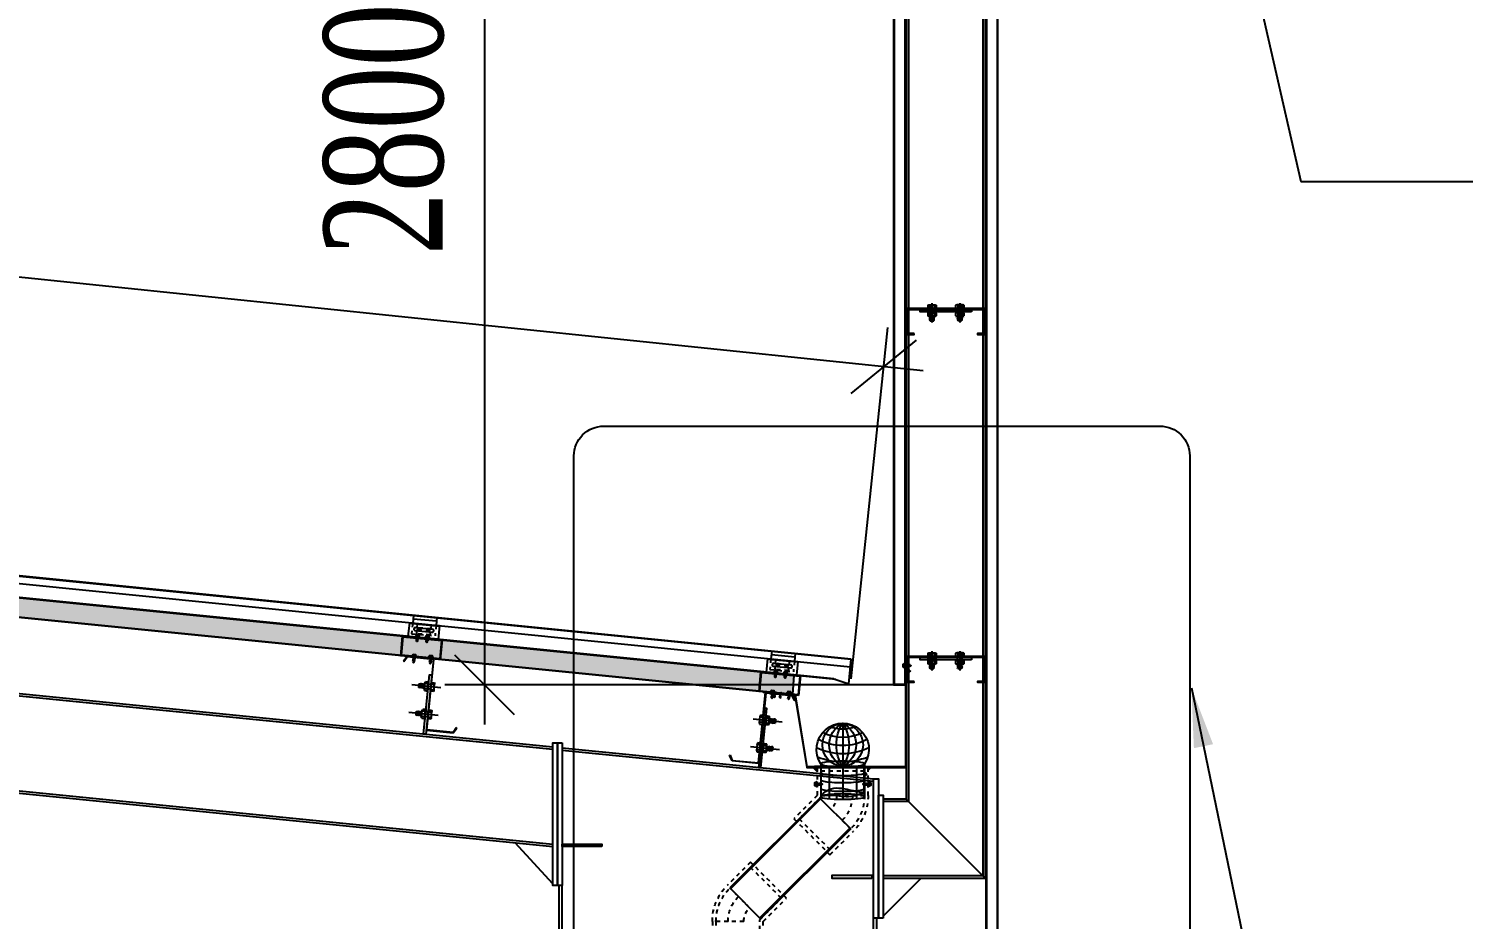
# Model space of a CAD drawing. Header units: inches. Extents: x 340055 to 349452, y -34649 to -30845.
# Drawn here: x 348032.66 to 348068.79, y -31885.97 to -31863.52 of the extents above; entities that cross this region are included whole.
import ezdxf

# ---------------------------------------------------------------- set-up
doc = ezdxf.new("R2010")
doc.units = ezdxf.units.IN
doc.header["$MEASUREMENT"] = 0
for name, pattern in [('CENTER2', [28.575, 19.05, -3.175, 3.175, -3.175]), ('DASHED2', [9.525, 6.35, -3.175]), ('HIDDEN2', [4.7625, 3.175, -1.5875])]:
    doc.linetypes.add(name, pattern=pattern)
for name, color, linetype in [('2', 2, 'Continuous'), ('251', 251, 'Continuous'), ('2NET-VE', 8, 'Continuous'), ('3', 3, 'Continuous'), ('5', 5, 'Continuous'), ('7', 7, 'Continuous'), ('8', 8, 'Continuous'), ('DASHED', 8, 'DASHED2'), ('DIM', 8, 'Continuous'), ('flashing', 6, 'Continuous'), ('GIANG', 1, 'Continuous'), ('ROOF W750S', 3, 'Continuous'), ('ROOFING', 4, 'Continuous'), ('STRUCTURE', 1, 'Continuous')]:
    doc.layers.add(name, color=color, linetype=linetype)
doc.styles.add('ST1', font='times.ttf', dxfattribs={"width": 0.7})
doc.styles.add('ST1H', font='vnshxh.shx', dxfattribs={"width": 0.7})
doc.dimstyles.new('100', dxfattribs={"dimtxt": 3, "dimasz": 1.5, "dimexe": 1, "dimexo": 0, "dimgap": 1, "dimtad": 1, "dimdec": 0, "dimlfac": 100, "dimzin": 0, "dimdsep": 46, "dimtxsty": 'ST1', "dimblk": 'OBLIQUE', "dimcen": 1, "dimdle": 1, "dimclrd": 8, "dimclre": 8, "dimclrt": 3, "dimadec": 0, "dimazin": 0, "dimtfac": 1, "dimtdec": 0, "dimtix": 1, "dimtmove": 1, "dimatfit": 3, "dimfxl": 0, "dimtolj": 1, "dimtzin": 0, "dimlwd": -1, "dimlwe": -1, "dimarcsym": 0})
doc.dimstyles.new('3', dxfattribs={"dimtxt": 3.5, "dimasz": 1.8, "dimexe": 1, "dimexo": 0, "dimgap": 1, "dimtad": 1, "dimdec": 0, "dimlfac": 3, "dimzin": 0, "dimdsep": 46, "dimtxsty": 'ST1H', "dimblk": 'OBLIQUE', "dimcen": 1, "dimdle": 1, "dimclrd": 8, "dimclre": 8, "dimclrt": 3, "dimadec": 0, "dimazin": 0, "dimtfac": 1, "dimtdec": 0, "dimtix": 1, "dimtofl": 0, "dimtmove": 1, "dimatfit": 3, "dimfxl": 0, "dimtolj": 1, "dimtzin": 0, "dimlwd": -1, "dimlwe": -1, "dimarcsym": 0})

# ---------------------------------------------------------------- blocks, each defined once
blk = doc.blocks.new('*U82')
at = {"layer": '2NET-VE', "ltscale": 0.5}
for p, q in [((0, 8.3), (9.5, 8.3)), ((22.9, 7.4), (22.9, 7.4)), ((0, -8.3), (9.5, -8.3)), ((22.9, -7.4), (22.9, -7.4))]:
    blk.add_line(p, q, dxfattribs=at)
at = {"layer": '7', "linetype": 'Continuous'}
for p, q in [((21.9, 6.4), (23.1, 7.7)), ((22.3, -6.4), (23.8, 6.4)), ((23.1, 7.7), (23.8, 6.4)), ((23.8, 6.4), (25.1, 7.7)), ((24.3, -6.4), (25.8, 6.4)), ((25.1, 7.7), (25.8, 6.4)), ((25.8, 6.4), (27, 7.7)), ((26.2, -6.4), (27.7, 6.4)), ((27, 7.7), (27.7, 6.4)), ((27.7, 6.4), (28.9, 7.7)), ((28.1, -6.4), (29.6, 6.4)), ((28.9, 7.7), (29.6, 6.4)), ((29.6, 6.4), (30.9, 7.7)), ((30.1, -6.4), (31.6, 6.4)), ((30.1, -6.4), (31.6, 6.4)), ((30.9, 7.7), (31.6, 6.4)), ((31.6, 6.4), (32.8, 7.7)), ((32, -6.4), (33.5, 6.4)), ((32.8, 7.7), (33.5, 6.4)), ((33.5, 6.4), (34.7, 7.7)), ((33.9, -6.4), (35.4, 6.4)), ((33.9, -6.4), (35.4, 6.4)), ((33.9, -6.4), (35.4, 6.4)), ((34.7, 7.7), (35.4, 6.4)), ((35.4, 6.4), (36.7, 7.7)), ((35.9, -6.4), (37.4, 6.4)), ((36.7, 7.7), (37.4, 6.4)), ((41.9, 6.4), (37.4, 6.4)), ((41.9, 6.4), (41.9, -6.4)), ((22.1, -6.4), (21.7, -6.4)), ((22.3, -6.4), (21.9, -6.4)), ((22.3, -6.4), (23.1, -7.7)), ((23.1, -7.7), (24.3, -6.4)), ((24.3, -6.4), (25, -7.7)), ((25, -7.7), (26.2, -6.4)), ((26.2, -6.4), (26.9, -7.7)), ((26.9, -7.7), (28.1, -6.4)), ((28.1, -6.4), (28.9, -7.7)), ((28.9, -7.7), (30.1, -6.4)), ((30.1, -6.4), (30.8, -7.7)), ((30.8, -7.7), (32, -6.4)), ((32, -6.4), (32.7, -7.7)), ((32.7, -7.7), (33.9, -6.4)), ((33.9, -6.4), (34.7, -7.7)), ((34.7, -7.7), (35.9, -6.4)), ((35.9, -6.4), (41.9, -6.4))]:
    blk.add_line(p, q, dxfattribs=at)
at = {"layer": '8', "linetype": 'Continuous'}
for p, q in [((-10.2, 8.8), (-10.2, 11.9)), ((-10.2, -11.9), (-10.2, 11.9)), ((-0.9, 14.9), (-9.3, 14.9)), ((-1.4, 8.8), (-8.9, 8.8)), ((0, 8.8), (0, 11.9)), ((0, -11.9), (0, 11.9)), ((9.5, -17.6), (9.5, 17.6)), ((9.5, 17.6), (11.4, 17.6)), ((11.4, -17.6), (11.4, 17.6)), ((11.4, 8.8), (11.4, 11.9)), ((11.4, -11.9), (11.4, 11.9)), ((12.3, 14.9), (20.7, 14.9)), ((12.8, 8.8), (20.3, 8.8)), ((21.7, 8.8), (21.7, 11.9)), ((21.7, -11.9), (21.7, 11.9)), ((-10.2, -8.8), (-10.2, -11.9)), ((-9.3, -14.9), (-0.9, -14.9)), ((-1.4, -8.8), (-8.9, -8.8)), ((0, -8.8), (0, -11.9)), ((9.5, -17.6), (11.4, -17.6)), ((11.4, -8.8), (11.4, -11.9)), ((20.7, -14.9), (12.3, -14.9)), ((12.8, -8.8), (20.3, -8.8)), ((21.7, -8.8), (21.7, -11.9))]:
    blk.add_line(p, q, dxfattribs=at)
at = {"layer": '8', "ltscale": 10}
blk.add_line((-32.8, 0), (65.5, 0), dxfattribs=at)
at = {"layer": '8', "linetype": 'Continuous'}
for centre, radius, start, end in [((-4.7, 11.9), 5.58, 146.602, 180), ((-6.1, 11.9), 4.1, 180, 228.5476), ((-6.1, 5.7), 4.1, 131.4524, 180), ((-4.1, 11.9), 4.1, 311.4524, 0), ((-4.1, 5.7), 4.1, 0, 48.5476), ((-5.6, 11.9), 5.58, 0, 33.398), ((17, 11.9), 5.58, 146.602, 180), ((15.5, 11.9), 4.1, 180, 228.5476), ((15.5, 5.7), 4.1, 131.4524, 180), ((17.6, 11.9), 4.1, 311.4524, 0), ((17.6, 5.7), 4.1, 0, 48.5476), ((16.1, 11.9), 5.58, 0, 33.398), ((-6.1, -5.7), 4.1, 180, 228.5476), ((-6.1, -11.9), 4.1, 131.4524, 180), ((-4.7, -11.9), 5.58, 180, 213.398), ((-4.1, -5.7), 4.1, 311.4524, 0), ((-4.1, -11.9), 4.1, 0, 48.5476), ((-5.6, -11.9), 5.58, 326.602, 0), ((15.5, -5.7), 4.1, 180, 228.5476), ((15.5, -11.9), 4.1, 131.4524, 180), ((17, -11.9), 5.58, 180, 213.398), ((17.6, -5.7), 4.1, 311.4524, 0), ((17.6, -11.9), 4.1, 0, 48.5476), ((16.1, -11.9), 5.58, 326.602, 0)]:
    blk.add_arc(centre, radius, start, end, dxfattribs=at)
blk = doc.blocks.new('*U81')
at = {"layer": '2NET-VE', "ltscale": 0.5}
for p, q in [((0, 8.3), (9.5, 8.3)), ((22.9, 7.4), (22.9, 7.4)), ((0, -8.3), (9.5, -8.3)), ((22.9, -7.4), (22.9, -7.4))]:
    blk.add_line(p, q, dxfattribs=at)
at = {"layer": '7', "linetype": 'Continuous'}
for p, q in [((21.9, 6.4), (23.1, 7.7)), ((22.3, -6.4), (23.8, 6.4)), ((23.1, 7.7), (23.8, 6.4)), ((23.8, 6.4), (25.1, 7.7)), ((24.3, -6.4), (25.8, 6.4)), ((25.1, 7.7), (25.8, 6.4)), ((25.8, 6.4), (27, 7.7)), ((26.2, -6.4), (27.7, 6.4)), ((27, 7.7), (27.7, 6.4)), ((27.7, 6.4), (28.9, 7.7)), ((28.1, -6.4), (29.6, 6.4)), ((28.9, 7.7), (29.6, 6.4)), ((29.6, 6.4), (30.9, 7.7)), ((30.1, -6.4), (31.6, 6.4)), ((30.1, -6.4), (31.6, 6.4)), ((30.9, 7.7), (31.6, 6.4)), ((31.6, 6.4), (32.8, 7.7)), ((32, -6.4), (33.5, 6.4)), ((32.8, 7.7), (33.5, 6.4)), ((33.5, 6.4), (34.7, 7.7)), ((33.9, -6.4), (35.4, 6.4)), ((33.9, -6.4), (35.4, 6.4)), ((33.9, -6.4), (35.4, 6.4)), ((34.7, 7.7), (35.4, 6.4)), ((35.4, 6.4), (36.7, 7.7)), ((35.9, -6.4), (37.4, 6.4)), ((36.7, 7.7), (37.4, 6.4)), ((41.9, 6.4), (37.4, 6.4)), ((41.9, 6.4), (41.9, -6.4)), ((22.1, -6.4), (21.7, -6.4)), ((22.3, -6.4), (21.9, -6.4)), ((22.3, -6.4), (23.1, -7.7)), ((23.1, -7.7), (24.3, -6.4)), ((24.3, -6.4), (25, -7.7)), ((25, -7.7), (26.2, -6.4)), ((26.2, -6.4), (26.9, -7.7)), ((26.9, -7.7), (28.1, -6.4)), ((28.1, -6.4), (28.9, -7.7)), ((28.9, -7.7), (30.1, -6.4)), ((30.1, -6.4), (30.8, -7.7)), ((30.8, -7.7), (32, -6.4)), ((32, -6.4), (32.7, -7.7)), ((32.7, -7.7), (33.9, -6.4)), ((33.9, -6.4), (34.7, -7.7)), ((34.7, -7.7), (35.9, -6.4)), ((35.9, -6.4), (41.9, -6.4))]:
    blk.add_line(p, q, dxfattribs=at)
at = {"layer": '8', "linetype": 'Continuous'}
for p, q in [((-10.2, 8.8), (-10.2, 11.9)), ((-10.2, -11.9), (-10.2, 11.9)), ((-0.9, 14.9), (-9.3, 14.9)), ((-1.4, 8.8), (-8.9, 8.8)), ((0, 8.8), (0, 11.9)), ((0, -11.9), (0, 11.9)), ((9.5, -17.6), (9.5, 17.6)), ((9.5, 17.6), (11.4, 17.6)), ((11.4, -17.6), (11.4, 17.6)), ((11.4, 8.8), (11.4, 11.9)), ((11.4, -11.9), (11.4, 11.9)), ((12.3, 14.9), (20.7, 14.9)), ((12.8, 8.8), (20.3, 8.8)), ((21.7, 8.8), (21.7, 11.9)), ((21.7, -11.9), (21.7, 11.9)), ((-10.2, -8.8), (-10.2, -11.9)), ((-9.3, -14.9), (-0.9, -14.9)), ((-1.4, -8.8), (-8.9, -8.8)), ((0, -8.8), (0, -11.9)), ((9.5, -17.6), (11.4, -17.6)), ((11.4, -8.8), (11.4, -11.9)), ((20.7, -14.9), (12.3, -14.9)), ((12.8, -8.8), (20.3, -8.8)), ((21.7, -8.8), (21.7, -11.9))]:
    blk.add_line(p, q, dxfattribs=at)
at = {"layer": '8', "ltscale": 10}
blk.add_line((-32.8, 0), (65.5, 0), dxfattribs=at)
at = {"layer": '8', "linetype": 'Continuous'}
for centre, radius, start, end in [((-4.7, 11.9), 5.58, 146.602, 180), ((-6.1, 11.9), 4.1, 180, 228.5476), ((-6.1, 5.7), 4.1, 131.4524, 180), ((-4.1, 11.9), 4.1, 311.4524, 0), ((-4.1, 5.7), 4.1, 0, 48.5476), ((-5.6, 11.9), 5.58, 0, 33.398), ((17, 11.9), 5.58, 146.602, 180), ((15.5, 11.9), 4.1, 180, 228.5476), ((15.5, 5.7), 4.1, 131.4524, 180), ((17.6, 11.9), 4.1, 311.4524, 0), ((17.6, 5.7), 4.1, 0, 48.5476), ((16.1, 11.9), 5.58, 0, 33.398), ((-6.1, -5.7), 4.1, 180, 228.5476), ((-6.1, -11.9), 4.1, 131.4524, 180), ((-4.7, -11.9), 5.58, 180, 213.398), ((-4.1, -5.7), 4.1, 311.4524, 0), ((-4.1, -11.9), 4.1, 0, 48.5476), ((-5.6, -11.9), 5.58, 326.602, 0), ((15.5, -5.7), 4.1, 180, 228.5476), ((15.5, -11.9), 4.1, 131.4524, 180), ((17, -11.9), 5.58, 180, 213.398), ((17.6, -5.7), 4.1, 311.4524, 0), ((17.6, -11.9), 4.1, 0, 48.5476), ((16.1, -11.9), 5.58, 326.602, 0)]:
    blk.add_arc(centre, radius, start, end, dxfattribs=at)
blk = doc.blocks.new('XM150')
at = {"layer": '2', "ltscale": 0.015}
for p, q in [((68.9, 180), (0.9, 180)), ((0.9, 1.1), (0.9, 180)), ((2, 178.9), (2, 0)), ((2, 178.9), (68.3, 178.9)), ((75.4, 166.5), (68.3, 178.9)), ((68.9, 180), (76.4, 167)), ((76.4, 167), (75.4, 166.5)), ((-73.5, 13), (-72.5, 13.5)), ((-66, 0), (-73.5, 13)), ((-72.5, 13.5), (-65.4, 1.1)), ((2, 0), (-66, 0)), ((-65.4, 1.1), (0.9, 1.1))]:
    blk.add_line(p, q, dxfattribs=at)
at = {"layer": '5'}
blk.add_lwpolyline([(8, -10), (8, 140), (2, 140), (2, -10), (8, -10)], close=True, dxfattribs=at)
at = {"layer": 'GIANG', "xscale": 0.7499999999999999, "yscale": 0.7499999999999999, "zscale": 0.7499999999999999}
for name, p in [('*U82', (0.9, 110)), ('*U81', (0.9, 40))]:
    blk.add_blockref(name, p, dxfattribs=at)
blk = doc.blocks.new('*U230')
at = {"layer": '2', "xscale": 0.008333333333333337, "yscale": 0.008333333333333337, "zscale": 0.008333333333333337, "rotation": 8.530765610063296}
blk.add_blockref('XM150', (0.118, -0.699), dxfattribs=at)
blk = doc.blocks.new('*U231')
at = {"layer": '2', "color": 0, "linetype": 'ByBlock', "lineweight": -2, "transparency": 16777216}
blk.add_blockref('*U230', (0, 0), dxfattribs=at)
blk = doc.blocks.new('*U67')
at = {"layer": '251'}
h = blk.add_hatch(color=256, dxfattribs=at)
h.paths.add_polyline_path([(-0.053, -0.04), (-0.053, -0.043, -0.192582), (-0.048, -0.029, -0.192582), (-0.053, -0.014)])
h.paths.add_polyline_path([(-0.053, 0.014, -0.192582), (-0.048, 0.029, -0.192582), (-0.053, 0.043)])
h = blk.add_hatch(color=256, dxfattribs=at)
h.paths.add_polyline_path([(0.056, -0.04), (0.056, -0.043, -0.192582), (0.062, -0.029, -0.192582), (0.056, -0.014)])
h.paths.add_polyline_path([(0.056, 0.014, -0.192582), (0.062, 0.029, -0.192582), (0.056, 0.043)])
at = {"layer": '5', "linetype": 'CENTER2', "ltscale": 0.2}
blk.add_line((-0.077, 0), (0.194, 0), dxfattribs=at)
at = {"layer": '8'}
for p, q in [((-0.053, 0.04), (-0.053, -0.04)), ((-0.048, 0.058), (-0.006, 0.058)), ((-0.048, 0.029), (-0.006, 0.029)), ((0, 0.043), (0, -0.043)), ((0.044, 0.033), (0, 0.033)), ((0.044, -0.066), (0.044, 0.066)), ((0.044, 0.066), (0.056, 0.066)), ((0.056, -0.066), (0.056, 0.066)), ((0.056, 0.04), (0.056, -0.04)), ((0.062, 0.058), (0.103, 0.058)), ((0.062, 0.029), (0.103, 0.029)), ((0.109, 0.043), (0.109, -0.043)), ((0.117, 0.033), (0.109, 0.033)), ((0.121, 0.027), (0.117, 0.033)), ((0.117, 0.033), (0.117, -0.017)), ((0.117, -0.017), (0.121, 0.027)), ((0.127, 0.033), (0.121, 0.027)), ((0.131, 0.027), (0.127, 0.033)), ((0.164, 0.03), (0.161, 0.027)), ((0.169, 0.027), (0.164, 0.03)), ((0.166, -0.027), (0.167, 0)), ((0.169, 0), (0.167, 0)), ((0.167, 0), (0.169, 0)), ((0.169, 0.027), (0.169, -0.027)), ((-0.048, -0.029), (-0.006, -0.029)), ((-0.048, -0.029), (-0.006, -0.029)), ((-0.048, -0.058), (-0.006, -0.058)), ((0.044, -0.033), (0, -0.033)), ((0.044, -0.066), (0.056, -0.066)), ((0.062, -0.029), (0.103, -0.029)), ((0.062, -0.029), (0.103, -0.029)), ((0.062, -0.058), (0.103, -0.058)), ((0.12, -0.033), (0.109, -0.033)), ((0.126, -0.027), (0.12, -0.033)), ((0.16, -0.033), (0.156, -0.027)), ((0.166, -0.027), (0.16, -0.033)), ((0.166, -0.027), (0.169, -0.027))]:
    blk.add_line(p, q, dxfattribs=at)
for points in [[(0.136, -0.027), (0.13, -0.033), (0.126, -0.027), (0.131, 0.027), (0.137, 0.033), (0.141, 0.027)], [(0.146, -0.027), (0.14, -0.033), (0.136, -0.027), (0.141, 0.027), (0.147, 0.033), (0.151, 0.027)], [(0.156, -0.027), (0.15, -0.033), (0.146, -0.027), (0.151, 0.027), (0.157, 0.033), (0.161, 0.027)]]:
    blk.add_lwpolyline(points, close=True, dxfattribs=at)
for centre, start, end in [((-0.032, 0.043), 136.3972, 223.6028), ((-0.032, 0.014), 136.3972, 180), ((-0.021, 0.043), 316.3972, 43.6028), ((-0.021, 0.014), 0, 43.6028), ((0.077, 0.043), 136.3972, 223.6028), ((0.077, 0.014), 136.3972, 180), ((0.088, 0.043), 316.3972, 43.6028), ((0.088, 0.014), 0, 43.6028), ((-0.032, -0.014), 180, 223.6028), ((-0.032, -0.043), 136.3972, 223.6028), ((-0.021, -0.014), 316.3972, 0), ((-0.021, -0.043), 316.3972, 43.6028), ((0.077, -0.014), 180, 223.6028), ((0.077, -0.043), 136.3972, 223.6028), ((0.088, -0.014), 316.3972, 0), ((0.088, -0.043), 316.3972, 43.6028)]:
    blk.add_arc(centre, 0.0209, start, end, dxfattribs=at)
blk = doc.blocks.new('*U226')
at = {"layer": '2', "xscale": 0.008333333333333337, "yscale": 0.008333333333333337, "zscale": 0.008333333333333337, "rotation": 8.530765610063296}
blk.add_blockref('XM150', (0.118, -0.699), dxfattribs=at)
blk = doc.blocks.new('*U227')
at = {"layer": '2', "color": 0, "linetype": 'ByBlock', "lineweight": -2, "transparency": 16777216}
blk.add_blockref('*U226', (0, 0), dxfattribs=at)
blk = doc.blocks.new('*U224')
at = {"layer": '2', "xscale": 0.008333333333333335, "yscale": 0.008333333333333335, "zscale": 0.008333333333333335, "rotation": 5.710593137616317}
blk.add_blockref('XM150', (0.083, -0.704), dxfattribs=at)
blk = doc.blocks.new('*U225')
at = {"layer": 'DIM', "color": 0, "linetype": 'ByBlock', "lineweight": -2, "transparency": 16777216}
blk.add_blockref('*U224', (-89.553, -8.955), dxfattribs=at)
blk = doc.blocks.new('HFR-1')
at = {"layer": 'STRUCTURE', "color": 1, "linetype": 'Continuous'}
for p, q in [((-5.5, 0), (5.5, 0)), ((-5.2, 0.8), (-3.4, 1.5)), ((5.2, 0.8), (3.4, 1.5)), ((-2.4, -1.2), (-3, -1.6)), ((-3, -1.6), (-2.4, -1.9)), ((-2.4, -1.9), (-3, -2.3)), ((-3, -2.3), (-2.4, -2.6)), ((-2.4, -2.6), (-3, -3)), ((-3, -3), (-2.4, -3.3)), ((-2.4, -3.3), (-3, -3.7)), ((-3, -3.7), (-2.4, -4.1)), ((-2.4, -4.1), (-3, -4.4)), ((-3, -4.4), (-2.4, -4.8)), ((-2.4, -4.8), (-3, -5.1)), ((-3, -5.1), (-2.4, -5.5)), ((-2.4, -5.5), (-3, -5.8)), ((-3, -5.8), (-2.4, -6.2)), ((-2.4, -6.2), (-3, -6.6)), ((-3, -6.6), (-2.4, -6.9)), ((-2.4, -6.9), (-3, -7.3)), ((-3, -7.3), (-2.4, -7.6)), ((-2.4, -7.6), (-3, -8)), ((-3, -8), (-2.4, -8.3)), ((-2.4, -8.3), (-3, -8.7)), ((-3, -8.7), (-2.4, -9)), ((-2.4, -9), (-3, -9.4)), ((-3, -9.4), (-2.4, -9.7)), ((-2.4, -9.7), (-3, -10.1)), ((-3, -10.1), (-2.4, -10.5)), ((-2.4, -10.5), (-3, -10.8)), ((-3, -10.8), (-2.4, -11.2)), ((-2.4, -11.2), (-3, -11.5)), ((-3, -11.5), (-2.4, -11.9)), ((-2.9, -1.6), (2.9, -1.4)), ((-2.9, -2.3), (2.9, -2.1)), ((-2.9, -3), (2.9, -2.8)), ((-2.9, -3.7), (2.9, -3.6)), ((-2.9, -4.4), (2.9, -4.3)), ((-2.9, -5.1), (2.9, -5)), ((-2.9, -5.9), (2.9, -5.7)), ((-2.9, -6.6), (2.9, -6.4)), ((-2.9, -7.3), (2.9, -7.1)), ((-2.9, -8), (2.9, -7.8)), ((-2.9, -8.7), (2.9, -8.5)), ((-2.9, -9.4), (2.9, -9.2)), ((-2.9, -10.1), (1.5, -10)), ((-2.9, -10.8), (1.3, -10.7)), ((-2.9, -11.5), (0.9, -11.4)), ((-2.5, -17.4), (-2.5, -11.8)), ((-2.5, -17.4), (-2, -16.7)), ((-2.5, -17.4), (-0.2, -19.7)), ((2.4, -1.1), (-2.4, -1.2)), ((2.4, -1.8), (-2.4, -1.9)), ((-2.4, -1.9), (2.4, -1.8)), ((-2.4, -2.6), (2.4, -2.5)), ((2.4, -2.5), (-2.4, -2.6)), ((-2.4, -3.3), (2.4, -3.2)), ((2.4, -3.2), (-2.4, -3.3)), ((-2.4, -4.1), (2.4, -3.9)), ((2.4, -3.9), (-2.4, -4.1)), ((-2.4, -4.8), (2.4, -4.6)), ((2.4, -4.6), (-2.4, -4.8)), ((-2.4, -5.5), (2.4, -5.3)), ((2.4, -5.3), (-2.4, -5.5)), ((-2.4, -6.2), (2.4, -6)), ((2.4, -6), (-2.4, -6.2)), ((-2.4, -6.9), (2.4, -6.8)), ((2.4, -6.8), (-2.4, -6.9)), ((-2.4, -7.6), (2.4, -7.5)), ((2.4, -7.5), (-2.4, -7.6)), ((-2.4, -8.3), (2.4, -8.2)), ((2.4, -8.2), (-2.4, -8.3)), ((-2.4, -9), (2.4, -8.9)), ((2.4, -8.9), (-2.4, -9)), ((-2.4, -9.7), (2.4, -9.6)), ((2.4, -9.6), (-2.4, -9.7)), ((1.4, -10.3), (-2.4, -10.5)), ((-2.4, -10.5), (1.4, -10.3)), ((-2.4, -11.2), (1.1, -11.1)), ((1.1, -11.1), (-2.4, -11.2)), ((-2.4, -11.9), (0.4, -11.8)), ((-1, -16.7), (0.2, -19.7)), ((0.1, -19.4), (1.2, -17.3)), ((0.2, -19.7), (2.5, -17.4)), ((1.6, -16.1), (2.3, -10.2)), ((2.2, -10), (2.9, -10)), ((2.2, -11), (2.4, -11)), ((2.4, -11), (2.2, -11)), ((2.2, -11.4), (2.9, -11.4)), ((2.2, -11.7), (2.4, -11.7)), ((2.4, -10.3), (2.3, -10.3)), ((2.3, -10.3), (2.4, -10.3)), ((2.3, -10.7), (2.9, -10.7)), ((2.9, -1.4), (2.4, -1.1)), ((2.4, -1.8), (2.9, -1.4)), ((2.9, -2.1), (2.4, -1.8)), ((2.4, -2.5), (2.9, -2.1)), ((2.9, -2.8), (2.4, -2.5)), ((2.4, -3.2), (2.9, -2.8)), ((2.9, -3.6), (2.4, -3.2)), ((2.4, -3.9), (2.9, -3.6)), ((2.9, -4.3), (2.4, -3.9)), ((2.4, -4.6), (2.9, -4.3)), ((2.9, -5), (2.4, -4.6)), ((2.4, -5.3), (2.9, -5)), ((2.9, -5.7), (2.4, -5.3)), ((2.4, -6), (2.9, -5.7)), ((2.9, -6.4), (2.4, -6)), ((2.4, -6.8), (2.9, -6.4)), ((2.9, -7.1), (2.4, -6.8)), ((2.4, -7.5), (2.9, -7.1)), ((2.9, -7.8), (2.4, -7.5)), ((2.4, -8.2), (2.9, -7.8)), ((2.9, -8.5), (2.4, -8.2)), ((2.4, -8.9), (2.9, -8.5)), ((2.9, -9.2), (2.4, -8.9)), ((2.4, -9.6), (2.9, -9.2)), ((2.9, -10), (2.4, -9.6)), ((2.4, -10.3), (2.9, -10)), ((2.9, -10.7), (2.4, -10.3)), ((2.4, -11), (2.9, -10.7)), ((2.9, -11.4), (2.4, -11)), ((2.4, -11.7), (2.9, -11.4)), ((2.5, -17.4), (2.5, -11.7))]:
    blk.add_line(p, q, dxfattribs=at)
at = {"layer": 'STRUCTURE', "color": 1, "linetype": 'Continuous', "ltscale": 8}
for p in [(-3.4, 1.5), (3.4, 1.5)]:
    blk.add_line(p, (0, 1.5), dxfattribs=at)
at = {"layer": 'STRUCTURE', "color": 1, "linetype": 'DASHED2'}
for p in [(-1.9, 1.5), (1.9, 1.5)]:
    blk.add_line(p, (0, 0), dxfattribs=at)
at = {"layer": 'STRUCTURE', "color": 1, "linetype": 'Continuous', "ltscale": 8}
for centre, start, end in [((-4.7, 0.2), 130.41001, 194.80618), ((4.7, 0.2), 345.19382, 49.58999)]:
    blk.add_arc(centre, 0.801, start, end, dxfattribs=at)
at = {"layer": 'STRUCTURE', "color": 1, "linetype": 'Continuous'}
for centre, radius, start, end in [((-7.3, -9), 9.14, 58.06501, 78.8402), ((5.1, -3.8), 3.83, 84.20393, 134.36205), ((-1.5, -17.1), 0.59, 34.23018, 144.5641), ((0, -19.4), 0.331, 231.63478, 305.42875), ((-0.5, -10.1), 1.93, 296.60409, 355.39217), ((-0.6, -16), 2.2, 324.00482, 357.82685), ((1.9, -10.3), 0.444, 15.97616, 172.6971)]:
    blk.add_arc(centre, radius, start, end, dxfattribs=at)
blk = doc.blocks.new('Short_Self_drilling')
at = {"layer": 'STRUCTURE', "color": 1, "linetype": 'Continuous'}
for p, q in [((6.4, 1.7), (-6.4, 1.7)), ((5.1, 3.8), (-5.1, 3.8)), ((-2.6, 2.9), (-5.1, 2.9)), ((-3.4, 3.8), (-3.4, 6.8)), ((3, 7.2), (-3, 7.2)), ((2.6, 2.9), (-2.6, 2.9)), ((-2.1, 2.8), (-2.1, 2.9)), ((6.3, 0), (0, 0)), ((2.2, 2.8), (2.2, 2.9)), ((2.2, -0.5), (2.2, 0)), ((5.1, 2.9), (2.6, 2.9)), ((3.4, 3.8), (3.4, 6.8)), ((3, -1.2), (-2.7, -0.2)), ((3, -2.7), (-2.7, -1.8)), ((3, -4.2), (-2.7, -3.3)), ((3, -5.8), (-2.7, -4.8)), ((3, -7.3), (-2.7, -6.3)), ((-1.9, -8), (-2.7, -7.9)), ((-2.1, -1.4), (-2.1, -0.9)), ((-2.1, -2.9), (-2.1, -2.4)), ((-2.1, -4.4), (-2.1, -3.9)), ((-2.1, -6), (-2.1, -5.4)), ((-2.1, -7.5), (-2.1, -7)), ((-2.1, -12.3), (-2.1, -8.5)), ((3, -8.8), (-1.1, -8.1)), ((2.1, -12.3), (2.1, -9.1)), ((2.2, -2), (2.2, -1.5)), ((2.2, -3.6), (2.2, -3)), ((2.2, -5.1), (2.2, -4.6)), ((2.2, -6.6), (2.2, -6.1)), ((2.2, -8.1), (2.2, -7.6))]:
    blk.add_line(p, q, dxfattribs=at)
blk.add_lwpolyline([(6.4, 1.3), (6.4, 1.7), (2.1, 2.8), (-2.1, 2.8), (-6.4, 1.7), (-6.4, 1.3)], close=True, dxfattribs=at)
for points in [[(-6.4, 1.3, -0.088869), (-6.3, 0), (0, 0)], [(-0.1, 3.8), (-0.3, 6.2, 0.338878), (-3.1, 6.2), (-3.3, 3.8)], [(3.3, 3.8), (3.1, 6.2, 0.338878), (0.3, 6.2), (0.1, 3.8)], [(2.1, -12.3), (0.2, -14.2, -0.333596), (-0.2, -14.2), (-2.1, -12.3)], [(-0.1, -14), (-1, -12.2, -0.148657), (-1.4, -11.2), (-2, -7.7, -0.815006), (-1.2, -7.8, 0.150833), (-0.8, -8.7)], [(2.1, -12.3), (1.7, -11.7, 0.52242), (0.9, -11.7), (-0.2, -14.2)]]:
    blk.add_lwpolyline(points, format="xyb", dxfattribs=at)
for points in [[(3, -1.2), (2.2, -1.5), (-2.1, -0.8), (-2.7, -0.2), (-2.4, 0)], [(3, -2.7), (2.2, -3), (-2.1, -2.4), (-2.7, -1.8), (-2.1, -1.4), (2.2, -2), (3, -2.7)], [(3, -4.2), (2.2, -4.6), (-2.1, -3.9), (-2.7, -3.3), (-2.1, -2.9), (2.2, -3.6), (3, -4.2)], [(3, -5.8), (2.2, -6.1), (-2.1, -5.4), (-2.7, -4.8), (-2.1, -4.4), (2.2, -5.1), (3, -5.8)], [(3, -7.3), (2.2, -7.6), (-2.1, -7), (-2.7, -6.3), (-2.1, -6), (2.2, -6.6), (3, -7.3)], [(-1.8, -8.5), (-2.1, -8.5), (-2.7, -7.9), (-2.1, -7.5), (-1.8, -7.5)], [(-1.3, -7.6), (2.2, -8.1), (3, -8.8)], [(-1.2, 0), (2.2, -0.5), (3, -1.2)], [(3, -8.8), (2.2, -9.1), (-0.8, -8.7)]]:
    blk.add_lwpolyline(points, dxfattribs=at)
for centre, radius, start, end in [((-5, 3.3), 0.455, 109.7949, 250.2674), ((-3, 6.8), 0.429, 90.0311, 180.0311), ((3, 6.8), 0.429, 0.0311, 90.0311), ((5.1, 3.3), 0.435, 279.7276, 80.3347), ((10, 0.2), 3.74, 162.2963, 182.6103)]:
    blk.add_arc(centre, radius, start, end, dxfattribs=at)
blk = doc.blocks.new('gối đỡ 2')
at = {"color": 1, "true_color": 0xfa051e}
for points in [[(328665.5, -35537), (328698.8, -35537), (328698.8, -35520.4), (328665.5, -35520.4)], [(328666, -35536.5), (328698.3, -35536.5), (328698.3, -35520.9), (328666, -35520.9)]]:
    blk.add_lwpolyline(points, close=True, dxfattribs=at)
at = {"color": 1, "xscale": 0.3150483438356407, "yscale": 0.3150483438356407, "zscale": 0.3150483438356407, "rotation": 359.9688728259106}
for p in [(328673.5, -35536.5), (328687.5, -35537)]:
    blk.add_blockref('Short_Self_drilling', p, dxfattribs=at)
blk = doc.blocks.new('AUDIT_I_200512002610-1')
at = {"color": 1, "xscale": 0.96000000076829, "yscale": 0.96000000076829, "zscale": 0.96000000076829, "rotation": 359.9688729454758}
for p in [(28.2, 12.6), (57.5, 12.6)]:
    blk.add_blockref('Short_Self_drilling', p, dxfattribs=at)
blk = doc.blocks.new('A$C6DF15AF1')
at = {"color": 8}
for p, q in [((2.1, 56.5), (0, 15.1)), ((2, 55), (91.9, 50.5)), ((2.1, 56.5), (92, 52)), ((13.2, 79), (12.1, 56)), ((12.7, 69), (82.6, 65.5)), ((13.2, 79), (83.1, 75.5)), ((20.9, 43.1), (71.9, 40.5)), ((33.2, 32.9), (33.7, 43)), ((83.1, 75.5), (82, 52.5)), ((92, 52), (89.9, 10.6)), ((0, 15.1), (89.9, 10.6)), ((0.1, 16.6), (90, 12.1)), ((20.5, 34.1), (71.4, 31.5)), ((38.5, 37.7), (28.4, 38.2)), ((64.4, 36.4), (54.3, 36.9)), ((59.1, 31.7), (59.6, 41.7))]:
    blk.add_line(p, q, dxfattribs=at)
at = {"color": 8, "linetype": 'HIDDEN2'}
for p, q in [((12.1, 56), (10.5, 24.1)), ((25.5, 25.3), (27, 55.3)), ((26.4, 42.8), (27, 55.3)), ((66.4, 40.8), (26.4, 42.8)), ((27, 55.3), (67, 53.3)), ((27, 55.3), (67, 53.3)), ((67, 53.3), (65.5, 23.3)), ((67, 53.3), (66.4, 40.8)), ((82, 52.5), (80.4, 20.6)), ((10.5, 24.1), (80.4, 20.6)), ((65.5, 23.3), (25.5, 25.3))]:
    blk.add_line(p, q, dxfattribs=at)
at = {"color": 8}
for centre, major_axis, start_param, end_param in [((20.7, 38.6), (3.18, 3.18), 0.735405, 3.876998), ((33.4, 37.9), (2.83, 2.83), 5.447794310103061, 11.73097961728265), ((59.4, 36.7), (2.83, 2.83), 5.447794310103061, 11.73097961728265), ((71.6, 36), (3.18, 3.18), 3.876998, 7.018591)]:
    blk.add_ellipse(centre, major_axis=major_axis, ratio=1, start_param=start_param, end_param=end_param, dxfattribs=at)
at = {"color": 9, "rotation": 357.1356216438959}
blk.add_blockref('AUDIT_I_200512002610-1', (-0.6, 4), dxfattribs=at)
blk = doc.blocks.new('RIVET')
at = {"color": 8}
for p, q in [((-3.9, 1.1), (-4.2, 0)), ((-4.2, 0), (-3.9, -1.1)), ((-3.9, -1.1), (-3.9, 1.1)), ((-3.5, -1.3), (-3.5, 1.3)), ((-1, -1.2), (-1, 1.3)), ((-1, 1.3), (-0.1, 1.3)), ((0, 1.3), (0, 2.4)), ((0, -1.3), (0, 1.3)), ((0.1, 2.5), (0.1, 2.5)), ((0.1, 2.5), (0.7, 1.4)), ((0.1, -2.5), (0.1, 2.5)), ((0.7, 1.1), (0.7, -1.1)), ((0.9, 0.7), (0.7, 0.7)), ((0.9, -0.7), (0.9, 0.7)), ((-0.1, -1.2), (-1, -1.2)), ((0, -2.4), (0, -1.3)), ((0.7, -1.4), (0.1, -2.5)), ((0.1, -2.5), (0.1, -2.5)), ((0.9, -0.7), (0.7, -0.7))]:
    blk.add_line(p, q, dxfattribs=at)
for centre, radius, start, end in [((-3.4, 0.7), 0.634, 101.5667, 142.2309), ((-2.5, -0.1), 1.78, 64.6352, 125.2369), ((-0.9, 3), 1.71, 240.4783, 268.3625), ((-0.1, 1.3), 0.0625, 270, 0), ((0.1, 2.4), 0.0625, 90, 180), ((0.1, 2.4), 0.0625, 26.5651, 90), ((0.1, 1.1), 0.625, 0, 26.5651), ((5.4, 0.6), 4.45, 179.0778, 187.9518), ((5.8, -0.6), 4.85, 172.415, 180.5555), ((-3.4, -0.7), 0.634, 217.7691, 258.4333), ((-2.5, 0.1), 1.78, 234.7631, 295.3648), ((-0.9, -3), 1.71, 91.6375, 119.5217), ((-0.1, -1.3), 0.0625, 0, 90), ((0.1, -2.4), 0.0625, 180, 270), ((0.1, -2.4), 0.0625, 270, 333.4349), ((0.1, -1.1), 0.625, 333.4349, 0)]:
    blk.add_arc(centre, radius, start, end, dxfattribs=at)
blk = doc.blocks.new('A$C074D4DC8')
at = {"color": 9}
for p, q in [((80, 232.2), (80, 100)), ((13.2, 108.1), (13.2, 8.1)), ((38.4, 101.8), (38.4, 1.8)), ((80, 100), (80, 0)), ((121.6, 101.8), (121.6, 1.8)), ((146.8, 108.1), (146.8, 8.1))]:
    blk.add_line(p, q, dxfattribs=at)
for centre, radius, start, end in [((80, 152.2), 80, 326.5995, 213.4005), ((84.2, 166.1), 66.2, 93.6886, 266.3114), ((112.4, 166.1), 73.6, 116.1115, 243.8885), ((80, 318.7), 105, 247.6912, 292.3088), ((183.7, 166.1), 123, 147.491, 212.509), ((-23.7, 166.1), 123, 327.491, 32.509), ((47.6, 166.1), 73.6, 296.1115, 63.8885), ((75.7, 166.1), 66.2, 273.6886, 86.3114), ((80, 318.7), 155, 241.4707, 298.5293), ((80, 318.7), 130, 241.9999, 298.0001), ((80, 318.7), 180, 243.6718, 296.3282), ((80, 318.7), 205, 248.1186, 291.8814)]:
    blk.add_arc(centre, radius, start, end, dxfattribs=at)
for centre in [(80, 108.1), (80, 8.1)]:
    blk.add_ellipse(centre, major_axis=(-66.8, 0), ratio=0.12167, dxfattribs=at)
for centre in [(80, 79.9), (80, 58.1), (80, 31.6)]:
    blk.add_ellipse(centre, major_axis=(-66.8, 0), ratio=0.12167, start_param=0, end_param=3.141593, dxfattribs=at)
blk = doc.blocks.new('PHEU THU NUOC')
at = {"color": 8}
blk.add_line((312268.65, -34593.71), (312298.08, -34593.71), dxfattribs=at)
for points in [[(312268.65, -34613.62), (312268.65, -34593.71), (312264, -34593.71), (312264, -34593.95), (312268.41, -34593.95), (312268.41, -34613.9)], [(312298.08, -34611.73), (312298.08, -34593.71), (312301.66, -34593.71), (312301.66, -34593.95), (312298.32, -34593.95), (312298.32, -34611.77)]]:
    blk.add_lwpolyline(points, dxfattribs=at)
blk.add_open_spline([(312268.41, -34613.9), (312273.09, -34608.52), (312281.23, -34607.66), (312290.79, -34610.54), (312296.65, -34611.33), (312298.32, -34611.55)], degree=3, knots=[0, 0, 0, 0, 20.015853, 34.788778, 40.675458, 40.675458, 40.675458, 40.675458], dxfattribs=at)
blk.add_spline([(312298.32, -34611.55), (312285.73, -34614.49), (312279.24, -34613.76), (312268.41, -34613.9)], degree=3, dxfattribs=at)
blk = doc.blocks.new('EBLOW D90-135 DO')
at = {"layer": 'DASHED', "ltscale": 0.02}
for p, q in [((4999939.9, 756636), (4999939.9, 756693.7)), ((5000004.9, 756636), (4999939.9, 756636)), ((5000044.9, 756636), (5000092.8, 756588)), ((5000016.6, 756607.7), (4999970.4, 756561.5))]:
    blk.add_line(p, q, dxfattribs=at)
blk.add_lwpolyline([(4999970.6, 756561.7, -0.198912), (4999939.9, 756636), (4999939.9, 756693.7), (5000044.9, 756693.7), (5000044.9, 756636), (5000092.8, 756588), (5000018.6, 756513.8), (4999970.6, 756561.7)], format="xyb", dxfattribs=at)
blk.add_lwpolyline([(4999976, 756567.1, -0.198912), (4999947.4, 756636), (4999947.4, 756686.2), (5000037.4, 756686.2), (5000037.4, 756632.9), (5000082.2, 756588), (5000018.6, 756524.4)], format="xyb", close=True, dxfattribs=at)
for radius in [72.5, 40]:
    blk.add_arc((5000044.9, 756636), radius, 180, 225, dxfattribs=at)
blk = doc.blocks.new('112')
at = {"layer": '2'}
h = blk.add_hatch(color=142, dxfattribs=at)
edge = h.paths.add_edge_path()
edge.add_arc((354188.4, -23833.7), 13.7, 35.5171, 56.0419)
edge.add_line((354196.1, -23822.3), (354199.6, -23822.3))
edge.add_line((354199.6, -23822.3), (354199.6, -23825.7))
h = blk.add_hatch(color=142, dxfattribs=at)
edge = h.paths.add_edge_path()
edge.add_arc((354253.5, -23833.7), 13.7, 483.9581, 504.4829, ccw=False)
edge.add_line((354245.8, -23822.3), (354242.3, -23822.3))
edge.add_line((354242.3, -23822.3), (354242.3, -23825.7))
at = {"color": 133, "true_color": 0x36c9c7}
for p, q in [((354214.2, -23873.9), (354240.2, -23848)), ((354239.3, -23847.1), (354257.5, -23865.3)), ((354239.5, -23848.7), (354315, -23924.2)), ((354240.2, -23848), (354315.7, -23923.5)), ((354214.2, -23873.9), (354289.8, -23949.4)), ((354215, -23873.2), (354290.5, -23948.7)), ((354315.7, -23923.5), (354289.8, -23949.4))]:
    blk.add_line(p, q, dxfattribs=at)
at = {"layer": '2', "color": 142}
blk.add_lwpolyline([(354245.8, -23822.3), (354242.3, -23822.3), (354242.3, -23825.7, -0.089796)], format="xyb", close=True, dxfattribs=at)
at = {"color": 9, "xscale": 0.2752669136971235, "yscale": 0.2752669136971235, "zscale": 0.2752669136971235}
blk.add_blockref('A$C074D4DC8', (354198.9, -23849), dxfattribs=at)
at = {"color": 9, "linetype": 'Continuous', "xscale": -1.222222222015262, "yscale": 1.222222222248092, "zscale": 1.222222222232182}
blk.add_blockref('PHEU THU NUOC', (735900.6, 18459.7), dxfattribs=at)
at = {"color": 1}
for p, xscale, yscale, zscale, rotation in [((354199.6, -23836.3), 0.3150483436608913, 0.3150483436608913, 0.3150483436608913, 89.9688728682367), ((354242.3, -23836.3), -0.3150483436608913, 0.3150483437348157, 0.3150483438380816, 270.0311271317633)]:
    blk.add_blockref('Short_Self_drilling', p, dxfattribs=dict(at, xscale=xscale, yscale=yscale, zscale=zscale, rotation=rotation))
at = {"layer": 'flashing', "color": 0, "ltscale": 500}
for p, xscale, yscale, zscale in [((354201.4, -23827.9), -0.382871251553297, 0.3828712536487728, 0.3828712522077055), ((354239.2, -23827.9), 0.382871251553297, 0.382871251553297, 0.382871251553297)]:
    blk.add_blockref('RIVET', p, dxfattribs=dict(at, xscale=xscale, yscale=yscale, zscale=zscale))
at = {"layer": 'ROOF W750S', "xscale": 0.4074074074596865, "yscale": 0.4074074074596865, "zscale": 0.4074074074596865}
blk.add_blockref('EBLOW D90-135 DO', (-1682813, -332104.9), dxfattribs=at)
at = {"layer": 'ROOF W750S', "xscale": 0.4074074074160308, "yscale": 0.4074074074160308, "zscale": 0.4074074074160308, "rotation": 180}
blk.add_blockref('EBLOW D90-135 DO', (2391342.9, 284307.5), dxfattribs=at)
blk = doc.blocks.new('_Oblique')
at = {"color": 0, "linetype": 'ByBlock', "lineweight": -2}
blk.add_line((-0.5, -0.5), (0.5, 0.5), dxfattribs=at)
blk = doc.blocks.new('*D429')
at = {"color": 8, "linetype": 'Continuous', "transparency": 16777216}
for p, q in [((347924.564, -31866.526), (347925.484, -31857.665)), ((348055.185, -31872.144), (347924.386, -31858.556)), ((348053.373, -31879.908), (348054.293, -31871.046))]:
    blk.add_line(p, q, dxfattribs=at)
at = {"layer": 'Defpoints', "color": 0, "transparency": 16777216}
for p in [(347925.381, -31858.66), (347924.564, -31866.526), (348053.373, -31879.908)]:
    blk.add_point(p, dxfattribs=at)
at = {"color": 8, "transparency": 16777216, "xscale": 1.5, "yscale": 1.5, "zscale": 1.5}
for p, rotation in [((347925.381, -31858.66), 174.0691305543878), ((348054.19, -31872.041), 354.0691305543878)]:
    blk.add_blockref('_Oblique', p, dxfattribs=dict(at, rotation=rotation))
at = {"color": 3, "transparency": 16777216, "insert": (347990.047, -31862.834), "char_height": 3, "attachment_point": 5, "rotation": 354.0691, "style": 'ST1', "bg_fill": 3, "box_fill_scale": 1.25, "bg_fill_color": 256, "bg_fill_true_color": 13158600, "bg_fill_transparency": 0}
blk.add_mtext('\\A1;12950', dxfattribs=at)
blk = doc.blocks.new('*D430')
at = {"color": 8, "linetype": 'Continuous', "transparency": 16777216}
for p, q in [((348044.134, -31851.057), (348044.134, -31881.053)), ((348054.59, -31852.057), (348043.134, -31852.057)), ((348054.59, -31880.053), (348043.134, -31880.053))]:
    blk.add_line(p, q, dxfattribs=at)
at = {"layer": 'Defpoints', "color": 0, "transparency": 16777216}
for p in [(348054.59, -31852.057), (348044.134, -31880.053), (348054.59, -31880.053)]:
    blk.add_point(p, dxfattribs=at)
at = {"color": 8, "transparency": 16777216, "xscale": 1.5, "yscale": 1.5, "zscale": 1.5}
for p, rotation in [((348044.134, -31852.057), 90), ((348044.134, -31880.053), 270)]:
    blk.add_blockref('_Oblique', p, dxfattribs=dict(at, rotation=rotation))
at = {"color": 3, "transparency": 16777216, "insert": (348041.608, -31866.055), "char_height": 3, "attachment_point": 5, "rotation": 90, "style": 'ST1', "bg_fill": 3, "box_fill_scale": 1.25, "bg_fill_color": 256, "bg_fill_true_color": 13158600, "bg_fill_transparency": 0}
blk.add_mtext('\\A1;2800', dxfattribs=at)

msp = doc.modelspace()

# ---------------------------------------------------------------- hatches: boundary and pattern name
at = {"true_color": 0xf25d0d}
h = msp.add_hatch(dxfattribs=at)
h.set_pattern_fill('FLEX,_O', color=20, scale=0.3)
h.set_pattern_definition([(180, (357789.84818, -30804.937885), (4e-40, 0.075), [0.075, -0.075]), (135, (357789.77318, -30804.937885), (-4e-18, 0.07499999987), [0.01875, -0.0685660173, 0.01875, -0.1060660173])])
h.paths.add_polyline_path([(347924.2644, -31867.5444), (347924.2644, -31867.0538), (348051.9275, -31879.8158), (348051.8908, -31880.2998)])
at = {"true_color": 0xf2ee0d}
h = msp.add_hatch(dxfattribs=at)
h.set_pattern_fill('ANSI37,_O', color=2, scale=0.12, angle=-5.70997)
h.set_pattern_definition([(129.29002751, (357715.560392, -31756.82858), (0.011609256595, 0.00949869261), []), (39.29002751, (357715.560392, -31756.82858), (0.00949869261, -0.011609256595), [])])
h.paths.add_polyline_path([(347924.2644, -31867.5538), (347924.2644, -31867.5444), (348051.8908, -31880.2998), (348051.8908, -31880.3099)])

# ---------------------------------------------------------------- linework, layer by layer
at = {"color": 20, "true_color": 0xf25d0d}
msp.add_lwpolyline([(347924.2644, -31867.5444), (347924.2644, -31867.0538), (348051.9275, -31879.8158), (348051.8908, -31880.2998), (347924.2644, -31867.5444)], dxfattribs=at)
at = {"color": 2, "true_color": 0xf2ee0d}
msp.add_lwpolyline([(347924.2644, -31867.5538), (347924.2644, -31867.5444), (348051.8908, -31880.2998), (348051.8908, -31880.3099), (347924.2644, -31867.5538)], dxfattribs=at)
at = {"color": 1}
msp.add_lwpolyline([(348054.74, -31879.6433), (348054.74, -31882.1246), (348052.2644, -31882.1246), (348051.9646, -31880.3044), (348051.1537, -31880.2233), (348051.1522, -31880.2382), (348051.9517, -31880.3182), (348052.2517, -31882.1396), (348054.755, -31882.1396), (348054.755, -31879.6433)], close=True, dxfattribs=at)
at = {"layer": '2', "color": 9}
for p, q in [((348054.815, -31852.1173), (348054.815, -31882.9946)), ((348052.9817, -31879.9212), (347924.7583, -31867.0988)), ((347924.3844, -31869.4709), (348045.8549, -31881.618)), ((347924.3844, -31869.5312), (348045.8549, -31881.6783)), ((347924.3844, -31871.9231), (348045.8549, -31884.0701)), ((347924.3844, -31871.9834), (348045.8549, -31884.1304)), ((348046.0949, -31881.642), (348053.9349, -31882.426)), ((348046.0949, -31881.7023), (348053.9349, -31882.4863)), ((348053.9349, -31964.1373), (348053.9349, -31882.426)), ((348054.755, -31882.9346), (348054.1749, -31882.9346)), ((348054.815, -31882.9946), (348054.1749, -31882.9946)), ((348056.7551, -31884.9346), (348054.755, -31882.9346)), ((348045.8549, -31885.068), (348044.9069, -31884.0356)), ((348056.6951, -31884.8746), (348054.1749, -31884.8746)), ((348056.755, -31884.9346), (348054.1749, -31884.9346)), ((348054.1749, -31885.8846), (348055.1249, -31884.9346)), ((348046.0149, -31964.1373), (348046.0149, -31885.118)), ((348046.0949, -31964.1373), (348046.0949, -31885.118)), ((348054.0149, -31964.1373), (348054.0149, -31885.9346))]:
    msp.add_line(p, q, dxfattribs=at)
at = {"layer": '2'}
msp.add_line((348056.695, -31884.8746), (348056.695, -31852.1173), dxfattribs=at)
at = {"layer": '2', "color": 9}
msp.add_lwpolyline([(348056.755, -31884.9346), (348056.755, -31852.0573), (348054.755, -31852.0573), (348054.755, -31882.9346)], dxfattribs=at)
at = {"layer": '2', "ltscale": 50}
for points in [[(348054.955, -31871.2039), (348054.775, -31871.2039), (348054.775, -31870.5939), (348056.735, -31870.5939), (348056.735, -31871.2039), (348056.555, -31871.2039), (348056.555, -31871.2239), (348056.735, -31871.2239, 0.4142136), (348056.755, -31871.2039), (348056.755, -31870.5939, 0.4142136), (348056.735, -31870.5739), (348054.775, -31870.5739, 0.4142136), (348054.755, -31870.5939), (348054.755, -31871.2039, 0.4142136), (348054.775, -31871.2239), (348054.955, -31871.2239), (348054.955, -31871.2039)], [(348054.955, -31879.9722), (348054.775, -31879.9722), (348054.775, -31879.3622), (348056.735, -31879.3622), (348056.735, -31879.9722), (348056.555, -31879.9722), (348056.555, -31879.9922), (348056.735, -31879.9922, 0.4142136), (348056.755, -31879.9722), (348056.755, -31879.3622, 0.4142136), (348056.735, -31879.3422), (348054.775, -31879.3422, 0.4142136), (348054.755, -31879.3622), (348054.755, -31879.9722, 0.4142136), (348054.775, -31879.9922), (348054.955, -31879.9922), (348054.955, -31879.9722)]]:
    msp.add_lwpolyline(points, format="xyb", dxfattribs=at)
at = {"layer": '2', "color": 9}
for points in [[(348045.9749, -31881.518), (348045.9749, -31885.118), (348045.8549, -31885.118), (348045.8549, -31881.518)], [(348046.0949, -31881.518), (348046.0949, -31885.118), (348045.9749, -31885.118), (348045.9749, -31881.518)], [(348054.0549, -31885.9346), (348053.9349, -31885.9346), (348053.9349, -31882.426), (348054.0549, -31882.426)], [(348054.1749, -31885.9346), (348054.0549, -31885.9346), (348054.0549, -31882.8346), (348054.1749, -31882.8346)], [(348047.0949, -31884.1304), (348046.0949, -31884.1304), (348046.0949, -31884.0704), (348047.0949, -31884.0704)], [(348053.8949, -31884.9346), (348052.8949, -31884.9346), (348052.8949, -31884.8546), (348053.8949, -31884.8546)]]:
    msp.add_lwpolyline(points, close=True, dxfattribs=at)
at = {"layer": '3'}
for points in [[(348054.74, -31852.0573), (348054.4402, -31852.0573), (348054.4402, -31880.0531), (348054.74, -31880.0531)], [(348054.73, -31852.0673), (348054.4502, -31852.0673), (348054.4502, -31880.0431), (348054.73, -31880.0431)], [(348056.7649, -32112.9923), (348057.0649, -32112.9923), (348057.0649, -31852.0373), (348056.7649, -31852.0373)], [(348056.7749, -32112.9823), (348057.0549, -32112.9823), (348057.0549, -31852.0473), (348056.7749, -31852.0473)]]:
    msp.add_lwpolyline(points, close=True, dxfattribs=at)
at = {"layer": '5'}
for points in [[(348056.405, -31870.6539), (348055.105, -31870.6539), (348055.105, -31870.5939), (348056.405, -31870.5939)], [(348056.405, -31879.4222), (348055.105, -31879.4222), (348055.105, -31879.3622), (348056.405, -31879.3622)]]:
    msp.add_lwpolyline(points, close=True, dxfattribs=at)
at = {"layer": 'ROOFING'}
for p, q in [((348053.3729, -31879.4075), (347924.5144, -31866.5217)), ((348053.372, -31879.4175), (347924.5144, -31866.5317)), ((348053.3543, -31879.6067), (347924.5144, -31866.7227)), ((348052.9377, -31879.9067), (347924.7507, -31867.088))]:
    msp.add_line(p, q, dxfattribs=at)
msp.add_lwpolyline([(348052.9377, -31879.9067), (348053.3149, -31880.0307), (348053.3729, -31879.4075)], dxfattribs=at)

# ---------------------------------------------------------------- block references
at = {"color": 8}
for name, p, xscale, yscale, zscale, rotation in [('A$C6DF15AF1', (348042.203, -31878.9675, 0), 0.008461538423752715, 0.008461538423752715, 0.008461538423752715, 357.3368112912797), ('gối đỡ 2', (357959.8295, -31768.0262), -0.02999999997278919, 0.02999999999883585, 0.03, 354.4724329693962), ('A$C6DF15AF1', (348051.227, -31879.8699, 0), 0.008461538423752715, 0.008461538423752715, 0.008461538423752715, 357.3368112912797), ('gối đỡ 2', (357968.8536, -31768.9286), -0.02999999997278919, 0.02999999999883585, 0.03, 354.4724329693962)]:
    msp.add_blockref(name, p, dxfattribs=dict(at, xscale=xscale, yscale=yscale, zscale=zscale, rotation=rotation))
at = {"color": 1, "xscale": 0.009599999980949122, "yscale": 0.009599999980949122, "zscale": 0.009599999980949122, "rotation": 89.96887248681936}
msp.add_blockref('Short_Self_drilling', (348054.74, -31879.5734), dxfattribs=at)
at = {"color": 8, "extrusion": (0, 0, -1)}
for p, xscale, yscale, zscale, rotation in [((-348054.74, -31879.7123), 0.0059683948780198, 0.0059683948780198, -0.005968394893184208, 269.8538142557742), ((-348051.4505, -31880.253), -0.005968394856314753, 0.005968394892988726, -0.005968394856314753, 5.710593137499593), ((-348051.594, -31880.2673), -0.005968394856314753, 0.005968394892988726, -0.005968394856314753, 5.710593137499593)]:
    msp.add_blockref('HFR-1', p, dxfattribs=dict(at, xscale=xscale, yscale=yscale, zscale=zscale, rotation=rotation))
at = {"color": 133, "true_color": 0x36c9c7, "xscale": -0.03000000002793968, "yscale": 0.02999999999883585, "zscale": 0.03}
msp.add_blockref('112', (358679.7848, -31167.4712), dxfattribs=at)
at = {"layer": '2', "color": 9, "xscale": -1.200000000011642, "yscale": 1.200000000011642, "zscale": 1.2}
msp.add_blockref('*U225', (347935.3272, -31869.6105), dxfattribs=at)
at = {"layer": '2', "xscale": 1.200000000030289, "yscale": 1.200000000030289, "zscale": 1.200000000030289, "rotation": 345.758641253065}
for name in ['*U231', '*U227']:
    msp.add_blockref(name, (348051.0963, -31881.1874), dxfattribs=at)
at = {"layer": '251', "color": 147, "yscale": 1.799999999988358}
for p, xscale, zscale, rotation in [((348055.405, -31870.5739), -1.799999999988358, 1.8, 90.00000005373141), ((348056.105, -31870.5739), 1.799999999988358, 1.799999999988358, 269.9999999462686), ((348055.405, -31879.3422), -1.799999999988358, 1.8, 90.00000005373141), ((348056.105, -31879.3422), 1.799999999988358, 1.799999999988358, 269.9999999462686)]:
    msp.add_blockref('*U67', p, dxfattribs=dict(at, xscale=xscale, zscale=zscale, rotation=rotation))

# ---------------------------------------------------------------- leaders
at = {"color": 240, "true_color": 0xf90627}
for points in [[(348061.6628, -31854.0957), (348064.698, -31867.3726), (348077.2222, -31867.3726)], [(348061.9397, -31880.134), (348064.6969, -31893.4713), (348077.2238, -31893.4713)]]:
    msp.add_leader(points, dimstyle='100', override={"dimgap": 1, "dimtad": 0, "dimfxl": 0.18}, dxfattribs=at)

# ---------------------------------------------------------------- next in the draw order: dimensions: what is measured, and where the dimension line sits
dim = msp.add_aligned_dim(p1=(348053.3729, -31879.9075), p2=(347924.5638, -31866.5263), distance=-7.9088, dimstyle='100')
dim.commit()
dim.dimension.update_dxf_attribs({"geometry": '*D429', "text_midpoint": (347990.047, -31862.8337)})

# ---------------------------------------------------------------- next in the draw order: dimensions: what is measured, and where the dimension line sits
dim = msp.add_linear_dim(base=(348044.1338, -31880.0531), p1=(348054.5901, -31852.0573), p2=(348054.5901, -31880.0531), angle=90, dimstyle='100')
dim.commit()
dim.dimension.update_dxf_attribs({"geometry": '*D430', "text_midpoint": (348041.6078, -31866.0552)})

# ---------------------------------------------------------------- next in the draw order: linework, layer by layer
at = {"color": 1, "true_color": 0xfa051e}
msp.add_lwpolyline([(348047.1385, -31873.535), (348061.149, -31873.535, -0.4142136), (348061.899, -31874.285), (348061.899, -31886.4589, -0.4142136), (348061.149, -31887.2089), (348047.1385, -31887.2089, -0.4142136), (348046.3885, -31886.4589), (348046.3885, -31874.285, -0.4142136)], format="xyb", close=True, dxfattribs=at)

# ---------------------------------------------------------------- next in the draw order: leaders
at = {"color": 9}
msp.add_leader([(348020.2112, -31876.6441), (348024.3655, -31909.5421), (348077.6553, -31909.5421)], dimstyle='3', override={"dimgap": 1, "dimtad": 0}, dxfattribs=at)

doc.saveas('drawing.dxf')
